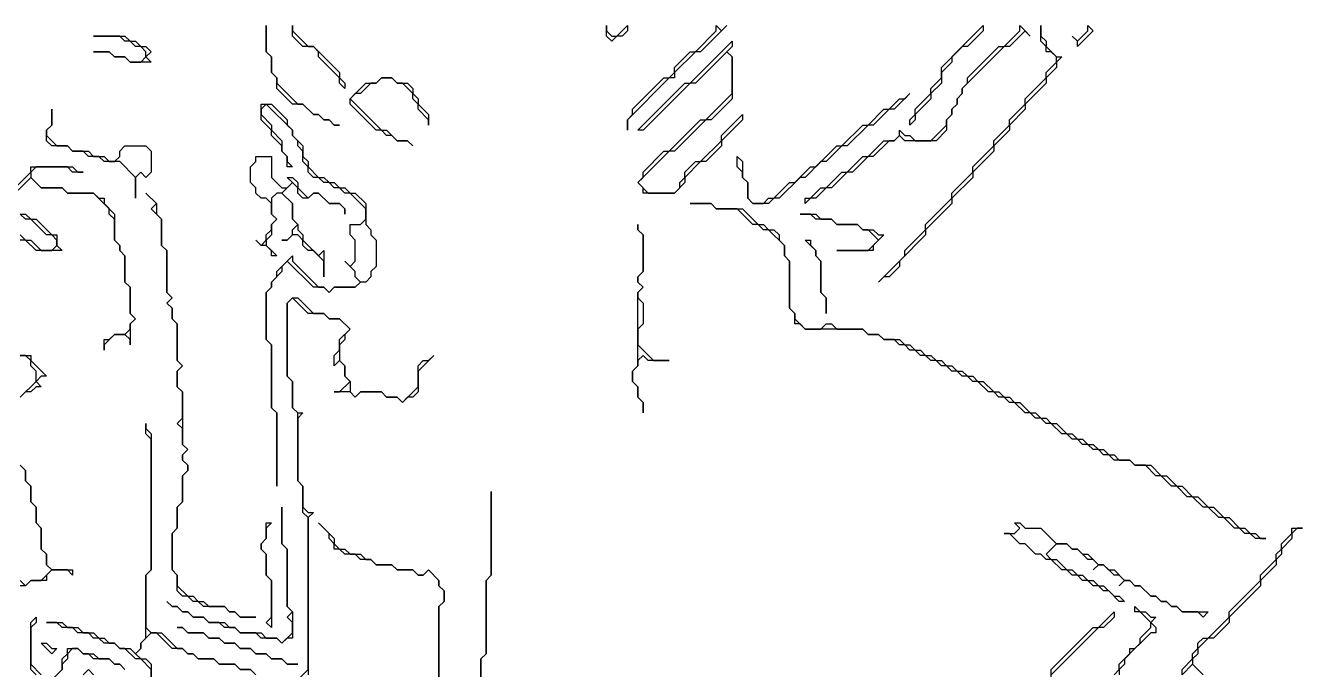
# Model space of a CAD drawing. Header units: metres. Extents: x 0 to 38.4, y 0 to 28.8.
# Drawn here: x 28.6 to 38.36, y 23.84 to 28.76 of the extents above; entities that cross this region are included whole.
import ezdxf

# ---------------------------------------------------------------- set-up
doc = ezdxf.new("R2010")
doc.units = ezdxf.units.M

msp = doc.modelspace()

# ---------------------------------------------------------------- linework, layer by layer
for points in [[(30.96, 28), (30.92, 28.04), (30.88, 28.04), (30.84, 28.08), (30.8, 28.08), (30.72, 28.16), (30.64, 28.16), (30.52, 28.28), (30.52, 28.36), (30.48, 28.4), (30.48, 28.52), (30.44, 28.56), (30.44, 28.76), (30.44, 28.56), (30.48, 28.52), (30.48, 28.4), (30.52, 28.36), (30.52, 28.32), (30.68, 28.16), (30.72, 28.16), (30.8, 28.08), (30.84, 28.08), (30.88, 28.04), (30.92, 28.04), (30.96, 28), (31, 28)], [(31.04, 28.28), (31, 28.32), (31, 28.36), (30.84, 28.52), (30.84, 28.56), (30.8, 28.6), (30.72, 28.6), (30.64, 28.68), (30.64, 28.76), (30.64, 28.72), (30.76, 28.6), (30.8, 28.6), (31, 28.4), (31, 28.36), (31.04, 28.32)], [(33.08, 28.64), (33.04, 28.68), (33.04, 28.76), (33.04, 28.72), (33.08, 28.68), (33.12, 28.68), (33.2, 28.76), (33.2, 28.72), (33.16, 28.68), (33.12, 28.68)], [(33.2, 27.96), (33.2, 28.04), (33.24, 28.08), (33.24, 28.12), (33.48, 28.36), (33.52, 28.36), (33.56, 28.4), (33.56, 28.44), (33.68, 28.56), (33.72, 28.56), (33.88, 28.72), (33.88, 28.76), (33.92, 28.72), (33.96, 28.76), (33.76, 28.56), (33.72, 28.56), (33.56, 28.4), (33.56, 28.36), (33.52, 28.36), (33.2, 28.04)], [(34.56, 27.4), (34.56, 27.44), (34.6, 27.44), (34.68, 27.52), (34.72, 27.52), (34.84, 27.64), (34.88, 27.64), (35, 27.76), (35.04, 27.76), (35.16, 27.88), (35.24, 27.88), (35.28, 27.92), (35.28, 27.96), (35.32, 27.92), (35.36, 27.92), (35.4, 27.88), (35.52, 27.88), (35.64, 28), (35.64, 28.04), (35.68, 28.08), (35.68, 28.12), (35.72, 28.16), (35.72, 28.2), (35.76, 28.24), (35.76, 28.28), (35.8, 28.32), (35.8, 28.36), (36.04, 28.6), (36.08, 28.6), (36.2, 28.72), (36.2, 28.76), (36.28, 28.68), (36.24, 28.72), (36.12, 28.6), (36.08, 28.6), (35.76, 28.28), (35.76, 28.24), (35.72, 28.2), (35.72, 28.16), (35.68, 28.12), (35.68, 28.08), (35.64, 28.04), (35.64, 27.96), (35.56, 27.88), (35.32, 27.88), (35.28, 27.92), (35.24, 27.88), (35.2, 27.88), (35.08, 27.76), (35.04, 27.76), (34.92, 27.64), (34.88, 27.64), (34.76, 27.52), (34.72, 27.52), (34.64, 27.44), (34.6, 27.44)], [(35.12, 26.8), (35.32, 27), (35.32, 27.04), (35.48, 27.2), (35.48, 27.24), (35.68, 27.44), (35.68, 27.48), (35.84, 27.64), (35.84, 27.68), (36, 27.84), (36, 27.88), (36.12, 28), (36.12, 28.04), (36.24, 28.16), (36.24, 28.2), (36.4, 28.36), (36.4, 28.4), (36.48, 28.48), (36.48, 28.52), (36.44, 28.56), (36.4, 28.56), (36.4, 28.6), (36.36, 28.64), (36.36, 28.76), (36.36, 28.68), (36.4, 28.64), (36.4, 28.6), (36.48, 28.52), (36.52, 28.52), (36.48, 28.48), (36.48, 28.44), (36.4, 28.36), (36.4, 28.32), (36.24, 28.16), (36.24, 28.12), (36.12, 28), (36.12, 27.96), (36, 27.84), (36, 27.8), (35.84, 27.64), (35.84, 27.6), (35.68, 27.44), (35.68, 27.4), (35.48, 27.2), (35.48, 27.16), (35.28, 26.96), (35.28, 26.92), (35.2, 26.84), (35.16, 26.84)], [(35.36, 28), (35.36, 28.04), (35.4, 28.08), (35.4, 28.12), (35.52, 28.24), (35.52, 28.28), (35.6, 28.36), (35.6, 28.44), (35.92, 28.76), (35.92, 28.72), (35.8, 28.6), (35.76, 28.6), (35.68, 28.52), (35.68, 28.48), (35.6, 28.4), (35.6, 28.32), (35.52, 28.24), (35.52, 28.2), (35.4, 28.08), (35.4, 28.04)], [(36.64, 28.6), (36.64, 28.64), (36.6, 28.68), (36.64, 28.64), (36.72, 28.72), (36.72, 28.76), (36.76, 28.72)], [(29.4, 28.48), (29.36, 28.52), (29.28, 28.52), (29.24, 28.56), (29.12, 28.56), (29.24, 28.56), (29.28, 28.52), (29.36, 28.52), (29.4, 28.48), (29.48, 28.48), (29.52, 28.52), (29.52, 28.56), (29.48, 28.6), (29.44, 28.6), (29.4, 28.64), (29.36, 28.64), (29.32, 28.68), (29.12, 28.68), (29.36, 28.68), (29.4, 28.64), (29.44, 28.64), (29.48, 28.6), (29.52, 28.6), (29.56, 28.56), (29.52, 28.52), (29.56, 28.48)], [(33.32, 27.48), (33.32, 27.52), (33.28, 27.56), (33.32, 27.6), (33.32, 27.64), (33.48, 27.8), (33.52, 27.8), (33.76, 28.04), (33.8, 28.04), (34, 28.24), (34, 28.52), (33.96, 28.56), (33.72, 28.32), (33.68, 28.32), (33.32, 27.96), (33.28, 27.96), (33.64, 28.32), (33.68, 28.32), (34, 28.64), (34, 28.6), (33.96, 28.56), (34, 28.52), (34, 28.2), (33.84, 28.04), (33.8, 28.04), (33.56, 27.8), (33.52, 27.8), (33.28, 27.56), (33.36, 27.48), (33.56, 27.48), (33.6, 27.52), (33.6, 27.56), (33.64, 27.6), (33.64, 27.64), (33.72, 27.72), (33.76, 27.72), (33.92, 27.88), (33.92, 27.92), (34.08, 28.08), (34.08, 28.04), (33.92, 27.88), (33.92, 27.84), (33.8, 27.72), (33.76, 27.72), (33.64, 27.6), (33.64, 27.56), (33.56, 27.48)], [(31.56, 27.84), (31.52, 27.88), (31.44, 27.88), (31.4, 27.92), (31.36, 27.92), (31.32, 27.96), (31.28, 27.96), (31.08, 28.16), (31.08, 28.2), (31.2, 28.32), (31.28, 28.32), (31.32, 28.36), (31.4, 28.36), (31.44, 28.32), (31.52, 28.32), (31.56, 28.28), (31.56, 28.24), (31.6, 28.2), (31.6, 28.16), (31.68, 28.08), (31.68, 28), (31.68, 28.04), (31.6, 28.12), (31.6, 28.16), (31.56, 28.2), (31.56, 28.24), (31.48, 28.32), (31.44, 28.32), (31.4, 28.36), (31.32, 28.36), (31.28, 28.32), (31.24, 28.32), (31.16, 28.24), (31.12, 28.24), (31.08, 28.2), (31.32, 27.96), (31.36, 27.96), (31.44, 27.88), (31.52, 27.88)], [(34.16, 27.4), (34.12, 27.44), (34.12, 27.56), (34.08, 27.6), (34.08, 27.64), (34.04, 27.68), (34.04, 27.76), (34.08, 27.72), (34.08, 27.6), (34.12, 27.56), (34.12, 27.44), (34.16, 27.4), (34.24, 27.4), (34.28, 27.44), (34.32, 27.44), (34.44, 27.56), (34.48, 27.56), (34.6, 27.68), (34.64, 27.68), (34.8, 27.84), (34.84, 27.84), (35, 28), (35.04, 28), (35.16, 28.12), (35.2, 28.12), (35.28, 28.2), (35.32, 28.2), (35.36, 28.24), (35.24, 28.12), (35.2, 28.12), (35.08, 28), (35.04, 28), (34.88, 27.84), (34.84, 27.84), (34.72, 27.72), (34.68, 27.72), (34.56, 27.6), (34.52, 27.6), (34.36, 27.44), (34.32, 27.44), (34.28, 27.4)], [(29.44, 27.44), (29.44, 27.6), (29.32, 27.72), (29.2, 27.72), (29.16, 27.76), (29.08, 27.76), (29.04, 27.8), (28.96, 27.8), (28.92, 27.84), (28.8, 27.84), (28.76, 27.88), (28.76, 27.96), (28.8, 28), (28.8, 28.12), (28.8, 28), (28.76, 27.96), (28.76, 27.92), (28.84, 27.84), (28.92, 27.84), (28.96, 27.8), (29.08, 27.8), (29.12, 27.76), (29.2, 27.76), (29.24, 27.72), (29.28, 27.72), (29.32, 27.76), (29.32, 27.8), (29.36, 27.84), (29.52, 27.84), (29.56, 27.8), (29.56, 27.64), (29.52, 27.6), (29.48, 27.64), (29.44, 27.6)], [(30.52, 25.24), (30.52, 25.8), (30.48, 25.84), (30.48, 26.32), (30.44, 26.36), (30.44, 26.72), (30.48, 26.76), (30.48, 26.8), (30.52, 26.84), (30.52, 26.88), (30.64, 27), (30.64, 26.96), (30.84, 26.76), (30.88, 26.76), (30.92, 26.72), (30.96, 26.76), (31.12, 26.76), (31.16, 26.8), (31.12, 26.84), (31.12, 26.88), (31.04, 26.96), (31.08, 26.92), (31.12, 26.96), (31.12, 27.12), (31.08, 27.16), (31.08, 27.24), (31.16, 27.24), (31.2, 27.28), (31.2, 27.36), (31.08, 27.48), (31.04, 27.48), (31, 27.52), (30.96, 27.52), (30.92, 27.56), (30.88, 27.56), (30.84, 27.6), (30.8, 27.6), (30.76, 27.64), (30.76, 27.68), (30.72, 27.72), (30.72, 27.8), (30.68, 27.84), (30.68, 27.88), (30.64, 27.92), (30.64, 27.96), (30.44, 28.16), (30.4, 28.12), (30.4, 28.08), (30.48, 28), (30.48, 27.96), (30.56, 27.88), (30.56, 27.8), (30.6, 27.76), (30.6, 27.72), (30.64, 27.68), (30.6, 27.68), (30.6, 27.76), (30.56, 27.8), (30.56, 27.84), (30.48, 27.92), (30.48, 27.96), (30.4, 28.04), (30.4, 28.16), (30.48, 28.16), (30.6, 28.04), (30.6, 28), (30.64, 27.96), (30.64, 27.92), (30.72, 27.84), (30.72, 27.76), (30.76, 27.72), (30.76, 27.68), (30.84, 27.6), (30.88, 27.6), (30.92, 27.56), (30.96, 27.56), (31, 27.52), (31.04, 27.52), (31.08, 27.48), (31.12, 27.48), (31.2, 27.4), (31.2, 27.24), (31.24, 27.2), (31.24, 27.16), (31.28, 27.12), (31.28, 26.92), (31.24, 26.88), (31.24, 26.84), (31.2, 26.8), (31.16, 26.8), (31.12, 26.76), (30.96, 26.76), (30.92, 26.72), (30.88, 26.76), (30.8, 26.76), (30.6, 26.96), (30.56, 26.92), (30.56, 26.88), (30.48, 26.8), (30.48, 26.76), (30.44, 26.72), (30.44, 26.36), (30.48, 26.32), (30.48, 25.84), (30.52, 25.8)], [(30.88, 26.84), (30.88, 26.96), (30.8, 27.04), (30.76, 27.04), (30.72, 27.08), (30.72, 27.12), (30.68, 27.16), (30.64, 27.16), (30.6, 27.12), (30.56, 27.12), (30.6, 27.12), (30.64, 27.16), (30.64, 27.2), (30.68, 27.24), (30.64, 27.28), (30.64, 27.4), (30.56, 27.48), (30.52, 27.48), (30.48, 27.44), (30.48, 27.32), (30.52, 27.28), (30.48, 27.24), (30.48, 27.16), (30.44, 27.12), (30.44, 27.08), (30.52, 27), (30.48, 27), (30.48, 27.04), (30.44, 27.08), (30.4, 27.08), (30.36, 27.12), (30.4, 27.08), (30.44, 27.12), (30.44, 27.16), (30.48, 27.2), (30.48, 27.24), (30.52, 27.28), (30.48, 27.32), (30.48, 27.4), (30.44, 27.44), (30.4, 27.44), (30.36, 27.48), (30.36, 27.52), (30.32, 27.56), (30.32, 27.68), (30.36, 27.72), (30.36, 27.76), (30.48, 27.76), (30.48, 27.6), (30.56, 27.52), (30.6, 27.52), (30.64, 27.56), (30.6, 27.6), (30.64, 27.6), (30.68, 27.56), (30.68, 27.52), (30.76, 27.44), (30.8, 27.48), (30.84, 27.48), (30.92, 27.4), (31, 27.4), (31.04, 27.36), (31.04, 27.32), (31.04, 27.36), (31, 27.4), (30.92, 27.4), (30.84, 27.48), (30.8, 27.48), (30.76, 27.44), (30.72, 27.44), (30.68, 27.48), (30.68, 27.52), (30.64, 27.56), (30.56, 27.48), (30.64, 27.4), (30.64, 27.28), (30.68, 27.24), (30.68, 27.2), (30.72, 27.16), (30.72, 27.12), (30.84, 27), (30.88, 27.04)], [(30.24, 24.24), (30.2, 24.28), (30.16, 24.28), (30.12, 24.32), (29.96, 24.32), (29.92, 24.36), (29.88, 24.36), (29.84, 24.4), (29.8, 24.4), (29.76, 24.44), (29.76, 24.56), (29.72, 24.6), (29.72, 24.88), (29.76, 24.92), (29.76, 25.08), (29.8, 25.12), (29.8, 25.32), (29.84, 25.36), (29.84, 25.4), (29.8, 25.44), (29.8, 25.48), (29.84, 25.52), (29.8, 25.56), (29.8, 25.68), (29.76, 25.72), (29.8, 25.76), (29.8, 25.96), (29.76, 26), (29.76, 26.12), (29.8, 26.16), (29.76, 26.2), (29.76, 26.48), (29.72, 26.52), (29.72, 26.6), (29.68, 26.64), (29.72, 26.68), (29.68, 26.72), (29.68, 27.04), (29.64, 27.08), (29.64, 27.28), (29.56, 27.36), (29.6, 27.4), (29.52, 27.48), (29.6, 27.4), (29.6, 27.32), (29.64, 27.28), (29.64, 27.08), (29.68, 27.04), (29.68, 26.72), (29.72, 26.68), (29.68, 26.64), (29.72, 26.6), (29.72, 26.52), (29.76, 26.48), (29.76, 26.2), (29.8, 26.16), (29.76, 26.12), (29.76, 26), (29.8, 25.96), (29.8, 25.56), (29.84, 25.52), (29.8, 25.48), (29.8, 25.44), (29.84, 25.4), (29.84, 25.36), (29.8, 25.32), (29.8, 25.12), (29.76, 25.08), (29.76, 24.92), (29.72, 24.88), (29.72, 24.6), (29.76, 24.56), (29.76, 24.48), (29.84, 24.4), (29.88, 24.4), (29.92, 24.36), (29.96, 24.36), (30, 24.32), (30.12, 24.32), (30.16, 24.28), (30.2, 24.28), (30.24, 24.24), (30.36, 24.24)], [(38, 24.84), (37.96, 24.88), (37.92, 24.88), (37.88, 24.92), (37.84, 24.92), (37.76, 25), (37.72, 25), (37.64, 25.08), (37.6, 25.08), (37.52, 25.16), (37.48, 25.16), (37.4, 25.24), (37.36, 25.24), (37.28, 25.32), (37.24, 25.32), (37.16, 25.4), (37.08, 25.4), (37.04, 25.44), (36.92, 25.44), (36.88, 25.48), (36.84, 25.48), (36.8, 25.52), (36.76, 25.52), (36.72, 25.56), (36.68, 25.56), (36.64, 25.6), (36.6, 25.6), (36.56, 25.64), (36.52, 25.64), (36.44, 25.72), (36.4, 25.72), (36.36, 25.76), (36.32, 25.76), (36.28, 25.8), (36.24, 25.8), (36.16, 25.88), (36.12, 25.88), (36.08, 25.92), (36.04, 25.92), (36, 25.96), (35.96, 25.96), (35.88, 26.04), (35.84, 26.04), (35.8, 26.08), (35.76, 26.08), (35.72, 26.12), (35.68, 26.12), (35.64, 26.16), (35.6, 26.16), (35.56, 26.2), (35.52, 26.2), (35.48, 26.24), (35.44, 26.24), (35.4, 26.28), (35.36, 26.28), (35.32, 26.32), (35.28, 26.32), (35.24, 26.36), (35.16, 26.36), (35.12, 26.4), (35.04, 26.4), (35, 26.44), (34.56, 26.44), (34.52, 26.48), (34.48, 26.48), (34.48, 26.56), (34.44, 26.6), (34.44, 26.96), (34.4, 27), (34.4, 27.08), (34.28, 27.2), (34.24, 27.2), (34.2, 27.24), (34.16, 27.24), (34.04, 27.36), (33.88, 27.36), (33.84, 27.4), (33.68, 27.4), (33.84, 27.4), (33.88, 27.36), (34.08, 27.36), (34.2, 27.24), (34.24, 27.24), (34.28, 27.2), (34.32, 27.2), (34.36, 27.16), (34.36, 27.12), (34.4, 27.08), (34.4, 27), (34.44, 26.96), (34.44, 26.6), (34.48, 26.56), (34.48, 26.52), (34.56, 26.44), (34.68, 26.44), (34.72, 26.48), (34.76, 26.48), (34.8, 26.44), (35, 26.44), (35.04, 26.4), (35.12, 26.4), (35.16, 26.36), (35.28, 26.36), (35.32, 26.32), (35.36, 26.32), (35.4, 26.28), (35.44, 26.28), (35.48, 26.24), (35.52, 26.24), (35.56, 26.2), (35.6, 26.2), (35.64, 26.16), (35.68, 26.16), (35.72, 26.12), (35.76, 26.12), (35.8, 26.08), (35.84, 26.08), (35.88, 26.04), (35.92, 26.04), (36, 25.96), (36.04, 25.96), (36.08, 25.92), (36.12, 25.92), (36.16, 25.88), (36.2, 25.88), (36.28, 25.8), (36.32, 25.8), (36.36, 25.76), (36.4, 25.76), (36.44, 25.72), (36.48, 25.72), (36.56, 25.64), (36.6, 25.64), (36.64, 25.6), (36.68, 25.6), (36.72, 25.56), (36.76, 25.56), (36.8, 25.52), (36.84, 25.52), (36.88, 25.48), (36.92, 25.48), (36.96, 25.44), (37.04, 25.44), (37.08, 25.4), (37.2, 25.4), (37.28, 25.32), (37.32, 25.32), (37.4, 25.24), (37.44, 25.24), (37.52, 25.16), (37.56, 25.16), (37.64, 25.08), (37.68, 25.08), (37.76, 25), (37.8, 25), (37.88, 24.92), (37.92, 24.92), (37.96, 24.88), (38, 24.88), (38.04, 24.84), (38.08, 24.84)], [(33.32, 25.8), (33.32, 25.88), (33.28, 25.92), (33.28, 26), (33.24, 26.04), (33.24, 26.12), (33.28, 26.16), (33.28, 26.72), (33.32, 26.76), (33.28, 26.8), (33.28, 26.84), (33.32, 26.88), (33.32, 27.16), (33.28, 27.2), (33.28, 27.24), (33.28, 27.2), (33.32, 27.16), (33.32, 26.88), (33.28, 26.84), (33.28, 26.8), (33.32, 26.76), (33.28, 26.72), (33.28, 26.68), (33.32, 26.64), (33.32, 26.48), (33.28, 26.44), (33.28, 26.32), (33.4, 26.2), (33.52, 26.2), (33.36, 26.2), (33.32, 26.24), (33.28, 26.2), (33.28, 26.16), (33.24, 26.12), (33.24, 26.04), (33.28, 26), (33.28, 25.92), (33.32, 25.88)], [(34.8, 27.04), (35.04, 27.04), (35.12, 27.12), (35.04, 27.2), (35, 27.2), (34.96, 27.24), (34.8, 27.24), (34.76, 27.28), (34.64, 27.28), (34.6, 27.32), (34.52, 27.32), (34.64, 27.32), (34.68, 27.28), (34.76, 27.28), (34.8, 27.24), (34.96, 27.24), (35, 27.2), (35.08, 27.2), (35.12, 27.16), (35.16, 27.16), (35.08, 27.08), (35.08, 27.04)], [(34.72, 26.56), (34.72, 26.68), (34.68, 26.72), (34.68, 26.96), (34.64, 27), (34.64, 27.04), (34.56, 27.12), (34.6, 27.12), (34.6, 27.08), (34.64, 27.04), (34.64, 27), (34.68, 26.96), (34.68, 26.72), (34.72, 26.68)], [(30.56, 24.04), (30.52, 24.08), (30.4, 24.08), (30.36, 24.12), (30.24, 24.12), (30.2, 24.16), (30.12, 24.16), (30.08, 24.2), (30, 24.2), (29.96, 24.24), (29.88, 24.24), (29.84, 24.28), (29.8, 24.28), (29.76, 24.32), (29.72, 24.32), (29.68, 24.36), (29.72, 24.32), (29.76, 24.32), (29.8, 24.28), (29.84, 24.28), (29.88, 24.24), (29.96, 24.24), (30, 24.2), (30.12, 24.2), (30.16, 24.16), (30.2, 24.16), (30.24, 24.12), (30.4, 24.12), (30.44, 24.08), (30.52, 24.08), (30.56, 24.04), (30.64, 24.12), (30.64, 24.2), (30.6, 24.24), (30.64, 24.28), (30.6, 24.32), (30.6, 24.76), (30.56, 24.8), (30.56, 25.08), (30.56, 24.8), (30.6, 24.76), (30.6, 24.32), (30.64, 24.28), (30.64, 24.08), (30.6, 24.08)], [(30.48, 24.16), (30.44, 24.2), (30.48, 24.24), (30.48, 24.52), (30.44, 24.56), (30.44, 24.72), (30.4, 24.76), (30.4, 24.8), (30.44, 24.84), (30.44, 24.96), (30.48, 24.96), (30.44, 24.92), (30.44, 24.84), (30.4, 24.8), (30.4, 24.76), (30.44, 24.72), (30.44, 24.56), (30.48, 24.52)], [(37.6, 24.24), (37.56, 24.28), (37.44, 24.28), (37.4, 24.32), (37.36, 24.32), (37.32, 24.36), (37.28, 24.36), (37.24, 24.4), (37.2, 24.4), (37.12, 24.48), (37.08, 24.48), (37.04, 24.52), (37, 24.52), (36.96, 24.48), (37, 24.52), (36.96, 24.56), (36.92, 24.56), (36.84, 24.64), (36.8, 24.64), (36.76, 24.6), (36.8, 24.64), (36.76, 24.68), (36.72, 24.68), (36.64, 24.76), (36.6, 24.76), (36.56, 24.8), (36.48, 24.8), (36.4, 24.72), (36.44, 24.68), (36.48, 24.68), (36.56, 24.6), (36.6, 24.6), (36.64, 24.56), (36.68, 24.56), (36.72, 24.52), (36.76, 24.52), (36.8, 24.48), (36.84, 24.48), (36.92, 24.4), (36.96, 24.4), (37, 24.36), (36.96, 24.36), (36.88, 24.44), (36.84, 24.44), (36.8, 24.48), (36.76, 24.48), (36.72, 24.52), (36.68, 24.52), (36.64, 24.56), (36.6, 24.56), (36.56, 24.6), (36.52, 24.6), (36.44, 24.68), (36.4, 24.68), (36.36, 24.72), (36.32, 24.72), (36.24, 24.8), (36.2, 24.8), (36.12, 24.88), (36.08, 24.88), (36.16, 24.88), (36.2, 24.92), (36.16, 24.96), (36.2, 24.96), (36.24, 24.92), (36.36, 24.92), (36.48, 24.8), (36.56, 24.8), (36.6, 24.76), (36.64, 24.76), (36.68, 24.72), (36.72, 24.72), (36.8, 24.64), (36.84, 24.64), (36.88, 24.6), (36.92, 24.6), (37, 24.52), (37.04, 24.52), (37.08, 24.48), (37.12, 24.48), (37.2, 24.4), (37.24, 24.4), (37.28, 24.36), (37.32, 24.36), (37.36, 24.32), (37.4, 24.32), (37.44, 24.28), (37.64, 24.28)], [(30.6, 23.88), (30.56, 23.92), (30.48, 23.92), (30.44, 23.96), (30.36, 23.96), (30.32, 24), (30.24, 24), (30.2, 24.04), (30.12, 24.04), (30.08, 24.08), (30, 24.08), (29.96, 24.12), (29.84, 24.12), (29.8, 24.16), (29.76, 24.16), (29.8, 24.16), (29.84, 24.12), (29.96, 24.12), (30, 24.08), (30.08, 24.08), (30.12, 24.04), (30.2, 24.04), (30.24, 24), (30.32, 24), (30.36, 23.96), (30.44, 23.96), (30.48, 23.92), (30.56, 23.92), (30.6, 23.88), (30.68, 23.88)], [(28.8, 23.96), (28.72, 24.04), (28.76, 24.04), (28.8, 24), (28.84, 24)]]:
    msp.add_lwpolyline(points, close=True)
for points in [[(28.44, 27.44), (28.64, 27.64), (28.64, 27.68), (28.96, 27.68), (29, 27.64), (29.04, 27.64), (28.96, 27.64), (28.92, 27.68), (28.68, 27.68), (28.64, 27.64), (28.64, 27.6), (28.72, 27.52), (28.88, 27.52), (28.92, 27.48), (29.12, 27.48), (29.16, 27.44), (29.2, 27.44), (29.2, 27.4), (29.28, 27.32), (29.28, 27.12), (29.32, 27.08), (29.32, 27.04), (29.36, 27), (29.36, 26.8), (29.4, 26.76), (29.4, 26.56), (29.44, 26.52), (29.4, 26.48), (29.4, 26.32), (29.4, 26.36), (29.36, 26.4), (29.28, 26.4), (29.2, 26.32), (29.2, 26.28), (29.2, 26.36), (29.24, 26.36), (29.28, 26.4), (29.36, 26.4), (29.4, 26.44), (29.4, 26.48), (29.44, 26.52), (29.4, 26.56), (29.4, 26.76), (29.36, 26.8), (29.36, 27), (29.32, 27.04), (29.32, 27.08), (29.28, 27.12), (29.28, 27.28), (29.24, 27.32), (29.24, 27.36), (29.12, 27.48), (28.92, 27.48), (28.88, 27.52), (28.72, 27.52), (28.64, 27.6), (28.44, 27.4)], [(28.56, 27.16), (28.6, 27.12), (28.64, 27.12), (28.72, 27.04), (28.8, 27.04), (28.84, 27.08), (28.84, 27.12), (28.8, 27.16), (28.76, 27.16), (28.64, 27.28), (28.6, 27.28), (28.56, 27.32)], [(28.56, 27.32), (28.6, 27.32), (28.64, 27.28), (28.68, 27.28), (28.8, 27.16), (28.84, 27.16), (28.84, 27.08), (28.88, 27.04), (28.68, 27.04), (28.6, 27.12), (28.56, 27.12)], [(30.64, 23.72), (30.76, 23.84), (30.76, 25), (30.72, 25.04), (30.72, 25.24), (30.68, 25.28), (30.68, 25.8), (30.64, 25.84), (30.64, 26.04), (30.6, 26.08), (30.6, 26.64), (30.64, 26.68), (30.68, 26.68), (30.8, 26.56), (30.88, 26.56), (30.92, 26.52), (31, 26.52), (31.08, 26.44), (31.04, 26.4), (31.04, 26.36), (31, 26.32), (31, 26.2), (31.04, 26.16), (31.04, 26.08), (31.08, 26.04), (31.08, 25.96), (31.12, 25.92), (31.16, 25.96), (31.32, 25.96), (31.36, 25.92), (31.44, 25.92), (31.48, 25.88), (31.6, 26), (31.6, 26.16), (31.64, 26.2), (31.68, 26.2), (31.72, 26.24), (31.6, 26.12), (31.6, 25.96), (31.56, 25.92), (31.52, 25.92), (31.48, 25.88), (31.44, 25.92), (31.36, 25.92), (31.32, 25.96), (31.16, 25.96), (31.12, 25.92), (31.08, 25.96), (30.96, 25.96), (31, 25.96), (31.08, 26.04), (31.04, 26.08), (31.04, 26.16), (31, 26.2), (30.96, 26.16), (30.96, 26.24), (31, 26.28), (31, 26.36), (31.08, 26.44), (31, 26.52), (30.92, 26.52), (30.88, 26.56), (30.76, 26.56), (30.64, 26.68), (30.6, 26.64), (30.6, 26.08), (30.64, 26.04), (30.64, 25.84), (30.68, 25.8), (30.72, 25.8), (30.68, 25.76), (30.68, 25.28), (30.72, 25.24), (30.72, 25.08), (30.76, 25.04), (30.8, 25.04), (30.76, 25), (30.76, 23.8)], [(28.56, 25.92), (28.68, 26.04), (28.68, 26.12), (28.64, 26.16), (28.64, 26.2), (28.6, 26.24), (28.56, 26.24)], [(28.56, 26.24), (28.64, 26.24), (28.64, 26.2), (28.76, 26.08), (28.72, 26.08), (28.68, 26.04), (28.72, 26), (28.68, 26), (28.64, 25.96), (28.6, 25.96), (28.56, 25.92)], [(29.56, 23.72), (29.56, 23.84), (29.48, 23.92), (29.44, 23.92), (29.36, 24), (29.32, 24), (29.28, 24.04), (29.2, 24.04), (29.16, 24.08), (29.12, 24.08), (29.08, 24.12), (29, 24.12), (28.96, 24.16), (28.88, 24.16), (28.84, 24.2), (28.76, 24.2), (28.88, 24.2), (28.92, 24.16), (29, 24.16), (29.04, 24.12), (29.12, 24.12), (29.16, 24.08), (29.2, 24.08), (29.24, 24.04), (29.28, 24.04), (29.32, 24), (29.4, 24), (29.44, 23.96), (29.48, 24), (29.48, 24.04), (29.52, 24.08), (29.52, 24.56), (29.56, 24.6), (29.56, 25.6), (29.52, 25.64), (29.52, 25.72), (29.52, 25.68), (29.56, 25.64), (29.56, 24.6), (29.52, 24.56), (29.52, 24.16), (29.56, 24.12), (29.64, 24.12), (29.76, 24), (29.8, 24), (29.84, 23.96), (29.88, 23.96), (29.92, 23.92), (30.04, 23.92), (30.08, 23.88), (30.2, 23.88), (30.24, 23.84), (30.32, 23.84), (30.36, 23.8)], [(28.56, 24.52), (28.6, 24.48), (28.64, 24.52), (28.72, 24.52), (28.8, 24.6), (28.76, 24.64), (28.76, 24.72), (28.72, 24.76), (28.72, 24.92), (28.68, 24.96), (28.68, 25.08), (28.64, 25.12), (28.64, 25.24), (28.6, 25.28), (28.6, 25.36), (28.56, 25.4)], [(28.56, 25.4), (28.6, 25.36), (28.6, 25.28), (28.64, 25.24), (28.64, 25.12), (28.68, 25.08), (28.68, 24.96), (28.72, 24.92), (28.72, 24.76), (28.76, 24.72), (28.76, 24.64), (28.8, 24.6), (28.96, 24.6), (28.96, 24.56), (28.92, 24.6), (28.8, 24.6), (28.76, 24.56), (28.76, 24.52), (28.64, 24.52), (28.6, 24.48), (28.56, 24.48)], [(32.08, 23.56), (32.08, 23.92), (32.12, 23.96), (32.12, 24.52), (32.16, 24.56), (32.16, 25.2), (32.16, 24.56), (32.12, 24.52), (32.12, 23.96), (32.08, 23.92), (32.08, 23.56)], [(31.76, 23.4), (31.76, 24.32), (31.8, 24.36), (31.8, 24.44), (31.76, 24.48), (31.76, 24.52), (31.68, 24.6), (31.64, 24.56), (31.6, 24.56), (31.56, 24.6), (31.44, 24.6), (31.4, 24.64), (31.28, 24.64), (31.24, 24.68), (31.16, 24.68), (31.12, 24.72), (31.04, 24.72), (31, 24.76), (30.96, 24.76), (30.96, 24.8), (30.92, 24.84), (30.92, 24.88), (30.84, 24.96), (30.96, 24.84), (30.96, 24.8), (31, 24.76), (31.04, 24.76), (31.08, 24.72), (31.16, 24.72), (31.2, 24.68), (31.24, 24.68), (31.28, 24.64), (31.4, 24.64), (31.44, 24.6), (31.56, 24.6), (31.6, 24.56), (31.64, 24.56), (31.68, 24.6), (31.76, 24.52), (31.76, 24.48), (31.8, 24.44), (31.8, 24.36), (31.76, 24.32), (31.76, 23.4)], [(37.44, 23.8), (37.44, 23.84), (37.52, 23.92), (37.52, 23.96), (37.56, 24), (37.56, 24.04), (37.6, 24.08), (37.64, 24.08), (37.8, 24.24), (37.8, 24.28), (38.04, 24.52), (38.04, 24.56), (38.16, 24.68), (38.16, 24.72), (38.2, 24.76), (38.2, 24.8), (38.28, 24.88), (38.28, 24.92), (38.36, 24.92), (38.32, 24.92), (38.28, 24.88), (38.28, 24.84), (38.2, 24.76), (38.2, 24.72), (38.16, 24.68), (38.16, 24.64), (38.04, 24.52), (38.04, 24.48), (37.8, 24.24), (37.8, 24.2), (37.68, 24.08), (37.64, 24.08), (37.56, 24), (37.56, 23.96), (37.52, 23.92), (37.52, 23.88), (37.6, 23.8)], [(36.92, 23.8), (36.96, 23.84), (36.96, 23.88), (37.04, 23.96), (37.04, 24), (37.08, 24), (37.12, 24.04), (37.12, 24.08), (37.2, 24.16), (37.2, 24.2), (37.12, 24.28), (37.08, 24.28), (37.08, 24.32), (37.12, 24.28), (37.16, 24.28), (37.2, 24.24), (37.24, 24.24), (37.2, 24.2), (37.24, 24.16), (37.24, 24.12), (37.2, 24.12), (37, 23.92), (37, 23.88), (36.96, 23.84), (36.96, 23.8)], [(28.68, 23.8), (28.64, 23.84), (28.64, 24.2), (28.68, 24.24), (28.68, 24.2), (28.64, 24.16), (28.64, 23.88), (28.72, 23.8)], [(36.44, 23.76), (36.44, 23.84), (36.76, 24.16), (36.8, 24.16), (36.92, 24.28), (36.92, 24.24), (36.84, 24.16), (36.8, 24.16), (36.44, 23.8)], [(30.36, 23.8), (30.32, 23.84), (30.24, 23.84), (30.2, 23.88), (30.08, 23.88), (30.04, 23.92), (29.92, 23.92), (29.88, 23.96), (29.84, 23.96), (29.8, 24), (29.72, 24), (29.6, 24.12), (29.56, 24.12), (29.48, 24.04), (29.48, 24), (29.44, 23.96), (29.48, 23.92), (29.52, 23.92), (29.56, 23.88), (29.56, 23.68)], [(28.84, 23.8), (28.88, 23.84), (28.88, 23.92), (28.92, 23.96), (28.92, 24), (29, 24), (29.04, 23.96), (29.12, 23.96), (29.16, 23.92), (29.24, 23.92), (29.28, 23.88), (29.32, 23.88), (29.36, 23.84), (29.32, 23.88), (29.28, 23.88), (29.24, 23.92), (29.12, 23.92), (29.08, 23.96), (29.04, 23.96), (29, 24), (28.96, 24), (28.92, 23.96), (28.92, 23.92), (28.88, 23.88), (28.88, 23.84), (28.8, 23.76)], [(29.04, 23.8), (29.08, 23.84), (29.12, 23.8)], [(37.6, 23.8), (37.52, 23.88), (37.44, 23.8)]]:
    msp.add_lwpolyline(points)

doc.saveas('drawing.dxf')
